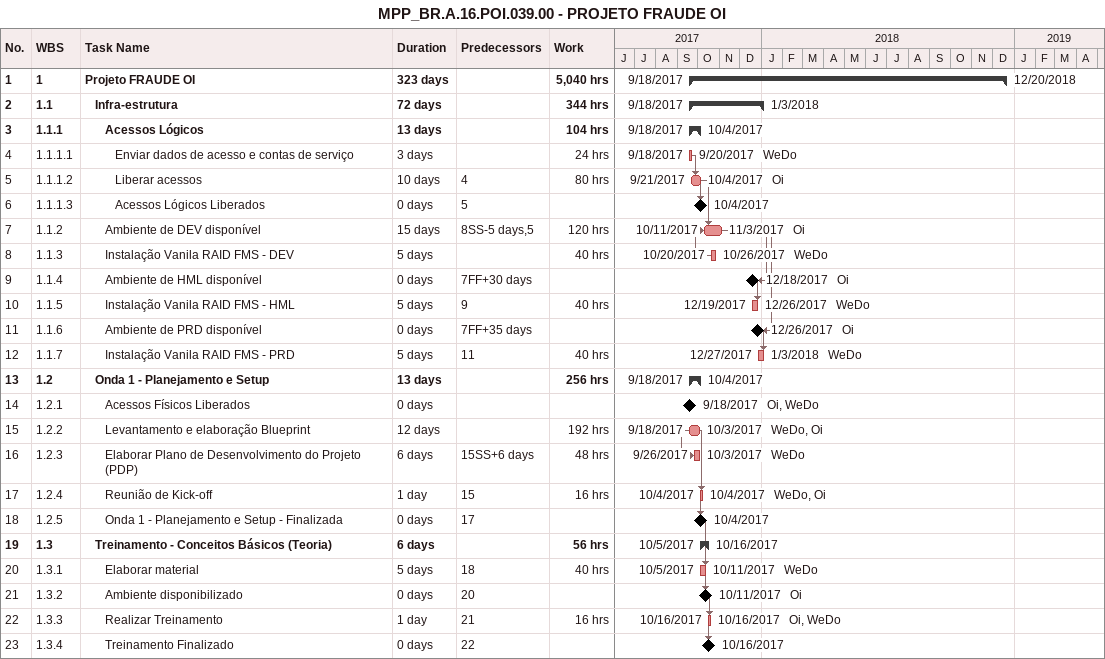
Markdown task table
MPP_BR.A.16.POI.039.00 - PROJETO FRAUDE OI

| ID | WBS | Task | Duration | Start | Finish | Predecessors | Resources | Work (h) |
|---|---|---|---|---|---|---|---|---|
| 1 | 1 | **Projeto FRAUDE OI** | 323d | 2017-09-18 | 2018-12-20 |  |  | 5040 |
| 2 | 1.1 | **Infra-estrutura** | 72d | 2017-09-18 | 2018-01-03 |  |  | 344 |
| 3 | 1.1.1 | **Acessos Lógicos** | 13d | 2017-09-18 | 2017-10-04 |  |  | 104 |
| 4 | 1.1.1.1 | Enviar dados de acesso e contas de serviço | 3d | 2017-09-18 | 2017-09-20 |  | WeDo | 24 |
| 5 | 1.1.1.2 | Liberar acessos | 10d | 2017-09-21 | 2017-10-04 | 4 | Oi | 80 |
| 6 | 1.1.1.3 | Acessos Lógicos Liberados | 0d | 2017-10-04 | 2017-10-04 | 5 |  |  |
| 7 | 1.1.2 | Ambiente de DEV disponível | 15d | 2017-10-11 | 2017-11-03 | 8SS-5d, 5 | Oi | 120 |
| 8 | 1.1.3 | Instalação Vanila RAID FMS - DEV | 5d | 2017-10-20 | 2017-10-26 |  | WeDo | 40 |
| 9 | 1.1.4 | Ambiente de HML disponível | 0d | 2017-12-18 | 2017-12-18 | 7FF+30d | Oi |  |
| 10 | 1.1.5 | Instalação Vanila RAID FMS - HML | 5d | 2017-12-19 | 2017-12-26 | 9 | WeDo | 40 |
| 11 | 1.1.6 | Ambiente de PRD disponível | 0d | 2017-12-26 | 2017-12-26 | 7FF+35d | Oi |  |
| 12 | 1.1.7 | Instalação Vanila RAID FMS - PRD | 5d | 2017-12-27 | 2018-01-03 | 11 | WeDo | 40 |
| 13 | 1.2 | **Onda 1 - Planejamento e Setup** | 13d | 2017-09-18 | 2017-10-04 |  |  | 256 |
| 14 | 1.2.1 | Acessos Físicos Liberados | 0d | 2017-09-18 | 2017-09-18 |  | Oi, WeDo |  |
| 15 | 1.2.2 | Levantamento e elaboração Blueprint | 12d | 2017-09-18 | 2017-10-03 |  | WeDo, Oi | 192 |
| 16 | 1.2.3 | Elaborar Plano de Desenvolvimento do Projeto (PDP) | 6d | 2017-09-26 | 2017-10-03 | 15SS+6d | WeDo | 48 |
| 17 | 1.2.4 | Reunião de Kick-off | 1d | 2017-10-04 | 2017-10-04 | 15 | WeDo, Oi | 16 |
| 18 | 1.2.5 | Onda 1 - Planejamento e Setup - Finalizada | 0d | 2017-10-04 | 2017-10-04 | 17 |  |  |
| 19 | 1.3 | **Treinamento - Conceitos Básicos (Teoria)** | 6d | 2017-10-05 | 2017-10-16 |  |  | 56 |
| 20 | 1.3.1 | Elaborar material | 5d | 2017-10-05 | 2017-10-11 | 18 | WeDo | 40 |
| 21 | 1.3.2 | Ambiente disponibilizado | 0d | 2017-10-11 | 2017-10-11 | 20 | Oi |  |
| 22 | 1.3.3 | Realizar Treinamento | 1d | 2017-10-16 | 2017-10-16 | 21 | Oi, WeDo | 16 |
| 23 | 1.3.4 | Treinamento Finalizado | 0d | 2017-10-16 | 2017-10-16 | 22 |  |  |
